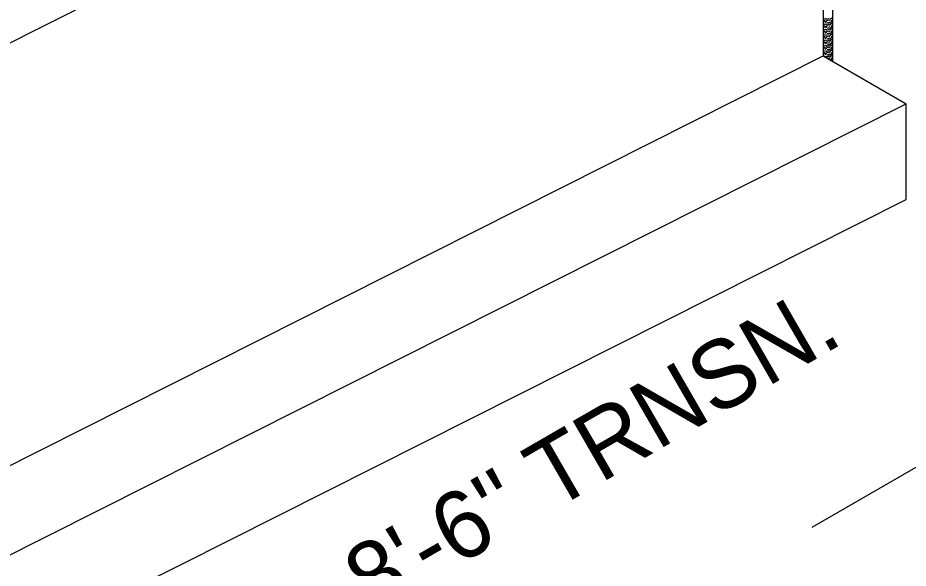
# Model space of a CAD drawing. Extents: x 997.6 to 1036.5, y 998.9 to 1022.6.
# Drawn here: x 1011.228 to 1013.848, y 1015.747 to 1017.365 of the extents above; entities that cross this region are included whole.
import ezdxf

# ---------------------------------------------------------------- set-up
doc = ezdxf.new("R2010")
doc.units = 0
doc.layers.add('Level 1', color=7, linetype='Continuous')
doc.layers.add('Level 5', color=7, linetype='Continuous')

msp = doc.modelspace()

# ---------------------------------------------------------------- linework, layer by layer
at = {"layer": 'Level 1'}
for p, q in [((1013.6249, 1019.7061), (1013.6249, 1017.2373)), ((1010.648, 1017.0115), (1013.6249, 1018.5094)), ((1013.5979, 1018.4958), (1013.5979, 1017.253)), ((1010.648, 1015.7686), (1013.5979, 1017.253)), ((1013.5979, 1017.253), (1013.8414, 1017.1123)), ((1010.8916, 1015.628), (1013.8414, 1017.1123)), ((1013.8414, 1016.8311), (1013.8414, 1017.1123)), ((1010.8916, 1015.3468), (1013.8414, 1016.8311)), ((1013.5657, 1015.8675), (1014.7818, 1016.5693))]:
    msp.add_line(p, q, dxfattribs=at)
at = {"layer": 'Level 5'}
for centre in [(1013.6027, 1017.3617), (1013.6068, 1017.3615), (1013.6096, 1017.3573), (1013.6125, 1017.3615), (1013.6183, 1017.3612), (1013.6231, 1017.3636), (1013.6013, 1017.3563), (1013.6013, 1017.3406), (1013.6027, 1017.346), (1013.6037, 1017.3523), (1013.6037, 1017.3366), (1013.6055, 1017.3529), (1013.6055, 1017.3371), (1013.6057, 1017.3548), (1013.6057, 1017.3391), (1013.6068, 1017.3458), (1013.6096, 1017.3415), (1013.612, 1017.3504), (1013.612, 1017.3347), (1013.6125, 1017.3458), (1013.6157, 1017.3565), (1013.6157, 1017.3408), (1013.6172, 1017.3504), (1013.6172, 1017.3347), (1013.6183, 1017.3454), (1013.622, 1017.3527), (1013.622, 1017.3369), (1013.6224, 1017.3561), (1013.6224, 1017.3404), (1013.6231, 1017.3478), (1013.6231, 1017.3321), (1013.6013, 1017.3249), (1013.6013, 1017.3091), (1013.6027, 1017.3302), (1013.6027, 1017.3145), (1013.6037, 1017.3208), (1013.6037, 1017.3051), (1013.6055, 1017.3214), (1013.6055, 1017.3057), (1013.6057, 1017.3234), (1013.6057, 1017.3076), (1013.6068, 1017.3301), (1013.6068, 1017.3143), (1013.6096, 1017.3258), (1013.6096, 1017.3101), (1013.612, 1017.319), (1013.6125, 1017.3301), (1013.6125, 1017.3143), (1013.6157, 1017.325), (1013.6157, 1017.3093), (1013.6172, 1017.319), (1013.6183, 1017.3297), (1013.6183, 1017.314), (1013.622, 1017.3212), (1013.622, 1017.3055), (1013.6224, 1017.3247), (1013.6224, 1017.3089), (1013.6231, 1017.3164), (1013.6013, 1017.2934), (1013.6027, 1017.2988), (1013.6027, 1017.283), (1013.6037, 1017.2894), (1013.6055, 1017.2899), (1013.6057, 1017.2919), (1013.6068, 1017.2986), (1013.6068, 1017.2829), (1013.6096, 1017.2943), (1013.6096, 1017.2786), (1013.612, 1017.3032), (1013.612, 1017.2875), (1013.6125, 1017.2986), (1013.6125, 1017.2829), (1013.6157, 1017.2936), (1013.6172, 1017.3032), (1013.6172, 1017.2875), (1013.6183, 1017.2982), (1013.6183, 1017.2825), (1013.622, 1017.2897), (1013.6224, 1017.2932), (1013.6231, 1017.3006), (1013.6231, 1017.2849), (1013.6013, 1017.2777), (1013.6013, 1017.2619), (1013.6027, 1017.2673), (1013.6037, 1017.2736), (1013.6037, 1017.2579), (1013.6055, 1017.2742), (1013.6055, 1017.2585), (1013.6057, 1017.2762), (1013.6057, 1017.2604), (1013.6068, 1017.2671), (1013.6096, 1017.2629), (1013.612, 1017.2718), (1013.612, 1017.256), (1013.6125, 1017.2671), (1013.6157, 1017.2778), (1013.6157, 1017.2621), (1013.6172, 1017.2718), (1013.6172, 1017.256), (1013.6183, 1017.2668), (1013.622, 1017.274), (1013.622, 1017.2583), (1013.6224, 1017.2775), (1013.6224, 1017.2617), (1013.6231, 1017.2692), (1013.6231, 1017.2534), (1013.6027, 1017.2516), (1013.6068, 1017.2514), (1013.6125, 1017.2514), (1013.6157, 1017.2464), (1013.6183, 1017.251), (1013.622, 1017.2425), (1013.6224, 1017.246)]:
    msp.add_circle(centre, 0.000903, dxfattribs=at)
for centre, start, end in [((1013.6096, 1017.2471), 272.4141, 207.3372), ((1013.6231, 1017.2377), 9.7167, 110.0347)]:
    msp.add_arc(centre, 0.000903, start, end, dxfattribs=at)

# ---------------------------------------------------------------- texts
at = {"layer": 'Level 1'}
msp.add_text("8'-6'' TRNSN.", height=0.2, rotation=30, dxfattribs=at).set_placement((1012.2687, 1015.6063))

doc.saveas('drawing.dxf')
